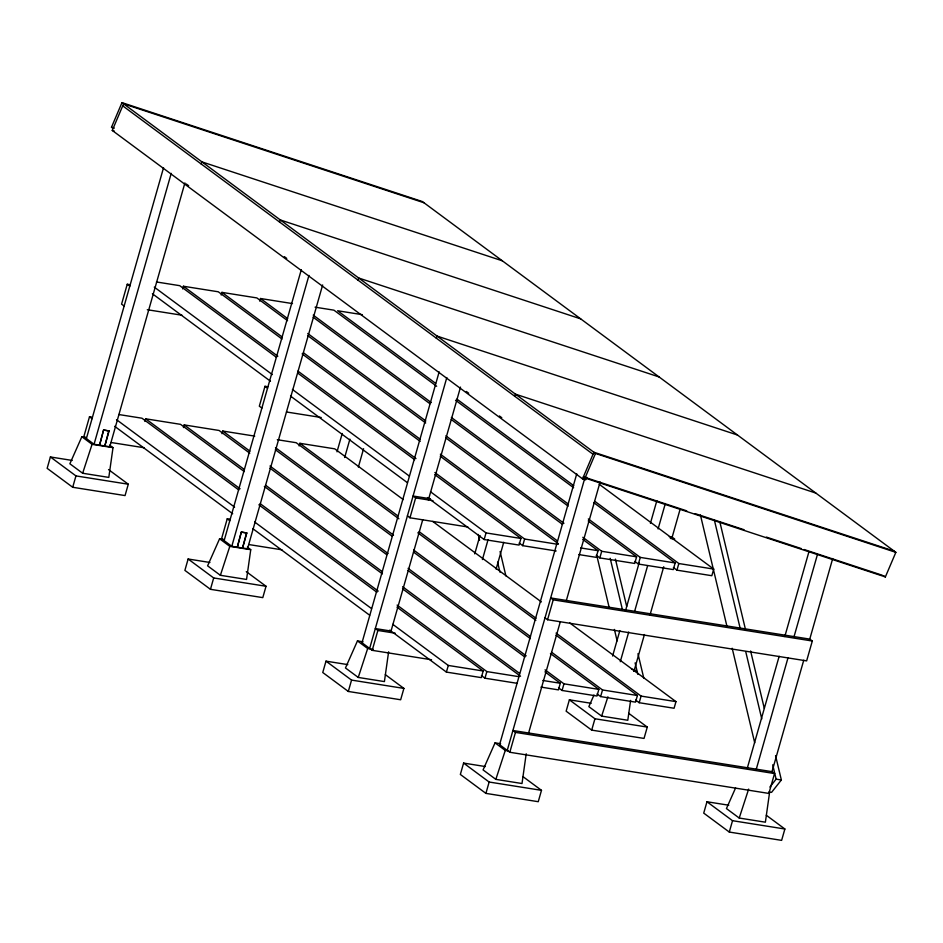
<?xml version="1.0" encoding="UTF-8"?>
<svg xmlns="http://www.w3.org/2000/svg" width="943" height="943" viewBox="0 0 943 943"><rect width="100%" height="100%" fill="white"/><g stroke="black" fill="none" stroke-linecap="round" stroke-linejoin="round"><path stroke-width="1.41" d="M109.6 445.12L113.007 447.642L108.81 477.406L82.642 473.245L69.865 463.779L81.852 436.739L86.037 437.411M247.337 547.164L250.744 549.686L246.547 579.45L220.379 575.301L207.601 565.824L219.589 538.783L223.774 539.455M388.61 651.825L384.414 681.589L358.246 677.439L345.468 667.962L357.456 640.922L363.043 641.818M526.206 753.763L522.009 783.527L495.841 779.366L483.064 769.901L495.051 742.86L500.627 743.744M630.596 700.413L627.802 720.263L601.634 716.102L588.845 706.637L593.984 695.05M769.582 792.426L765.386 822.19L739.218 818.041L726.44 808.564L735.575 787.971M72.198 460.432L50.392 456.966L47.15 468.329L72.705 487.272L125.054 495.582L128.283 484.219L108.539 469.59M92.379 417.266L89.491 416.806L83.821 436.68L94.052 444.259L109.753 446.758L184.911 182.918M130.134 284.715L127.246 284.256L121.576 304.141L124.134 306.027M86.379 438.578L163.552 167.689M72.705 487.272L75.947 475.909L50.392 456.966M94.052 444.259L171.213 173.371M103.6 429.937L99.534 445.285L103.6 429.937L109.082 430.963L104.767 446.11L108.834 430.774M144.88 421.45L145.635 418.798L180.526 424.338L244.284 471.571M182.636 288.9L183.39 286.248L218.281 291.788L282.04 339.032M183.437 427.568L184.191 424.916L219.082 430.468L249.777 453.206M221.192 295.029L221.947 292.377L256.838 297.917L287.544 320.655M221.994 433.697L222.748 431.045L254.74 436.126M259.749 301.147L260.504 298.507L292.495 303.587M209.935 562.476L188.128 559.01L184.887 570.374L210.454 589.316L262.791 597.626L266.032 586.263L246.276 571.635M230.127 519.31L227.228 518.85L221.57 538.736L231.789 546.303L247.49 548.802L322.647 284.963M267.883 386.76L264.983 386.3L259.325 406.185L261.883 408.083M210.454 589.316L213.684 577.953L188.128 559.01M224.128 540.622L301.288 269.733M231.789 546.303L308.95 275.415M241.337 531.993L237.282 547.329L241.337 531.993L246.83 533.007L242.516 548.154L246.571 532.819M299.108 445.945L299.862 443.304L334.753 448.844L403.239 499.578M337.005 451.827L342.226 433.474M344.666 457.508L349.9 439.155M358.364 467.068L363.585 448.703M347.802 664.615L325.995 661.149L322.754 672.512L348.321 691.455L400.657 699.765L403.899 688.402L385.31 674.634M439.155 371.872L361.994 642.761L372.214 650.34L431.552 659.77M348.321 691.455L351.55 680.092L325.995 661.149M369.656 648.442L446.817 377.554M372.214 650.34L377.872 630.454L375.326 628.557L391.239 631.091M467.869 526.984L409.969 517.79L415.639 497.904L413.081 496.018L430.444 498.776M390.991 631.185L422.735 519.723M428.358 499.979L460.514 387.101M474.742 553.871L479.975 535.518M396.991 607.151L483.181 671.003L481.295 677.628L446.404 672.088L448.29 665.452L392.795 624.349M434.747 474.6L520.937 538.453L519.051 545.078L484.16 539.537L486.046 532.913L430.55 491.798M482.415 559.553L488.038 539.785M496.101 569.112L503.739 542.284M516.941 683.286L484.961 678.206L486.847 671.581L397.121 605.1M556.158 550.971L522.717 545.667L524.603 539.031L434.876 472.561M485.397 766.553L463.591 763.087L460.349 774.451L485.904 793.381L538.253 801.703L541.482 790.34L522.894 776.572M576.751 473.81L499.578 744.699L509.809 752.266L768.887 793.428L774.545 773.555L771.999 771.657L512.909 730.495L515.467 732.393L774.545 773.555M485.904 793.381L489.146 782.03L463.591 763.087M507.251 750.38L584.813 478.077M509.809 752.266L515.467 732.393M547.565 619.728L553.223 599.842L550.665 597.945L809.754 639.106L812.312 641.004L806.642 660.89L547.565 619.728L545.007 617.83M528.575 733.124L560.331 621.661M566.354 600.502L600.113 481.979M544.948 671.876L560.295 683.251L558.409 689.875L540.964 687.105M582.703 539.337L598.051 550.7L596.165 557.337L578.719 554.555M550.441 653.511L598.852 689.38L596.966 696.005L562.075 690.465L563.961 683.828L545.066 669.836M588.208 520.972L636.608 556.83L634.722 563.454L599.831 557.914L601.717 551.29L582.821 537.286M591.178 703.289L569.372 699.824L566.142 711.187L591.697 730.118L644.034 738.428L647.275 727.077L628.686 713.297M555.946 635.146L637.409 695.498L635.523 702.134L600.632 696.582L602.518 689.958L551.749 652.344M593.701 502.607L675.164 562.959L673.278 569.584L638.387 564.044L640.273 557.407L588.326 518.921M612.608 656.01L619.846 630.596M625.48 610.828L639.154 562.818M650.422 523.282L656.858 500.686M591.697 730.118L594.939 718.755L569.372 699.824M620.282 661.691L628.722 632.034M634.757 610.864L647.629 565.67M658.084 528.952L665.334 503.538M633.967 671.251L644.423 634.533M650.057 614.765L663.731 566.755M671.781 538.512L680.221 508.855M569.702 622.91L675.966 701.627L674.08 708.252L639.189 702.712L641.075 696.087L556.064 633.107M599.194 484.242L713.721 569.077L711.835 575.713L676.944 570.161L678.83 563.537L594.998 501.44M728.774 805.216L706.967 801.762L703.726 813.114L729.293 832.056L781.629 840.366L784.871 829.003L766.282 815.235M747.386 767.838L779.166 656.281M784.8 636.513L808.929 551.785M729.293 832.056L732.522 820.693L706.967 801.762M756.262 769.276L788.042 657.719M794.077 636.537L817.404 554.637M771.963 771.775L803.742 660.218M809.377 640.45L832.704 558.551M82.642 473.245L92.072 444.318L81.852 436.739M220.379 575.301L229.809 546.362L219.589 538.783M358.246 677.439L367.676 648.501L357.456 640.922M495.841 779.366L505.271 750.439L495.051 742.86M601.634 716.102L607.917 696.818M739.218 818.041L748.648 789.102M113.113 128.413L111.498 127.222L121.977 102.634L422.334 201.543L895.85 552.35L885.371 576.939L585.014 478.03L583.399 476.828L686.775 510.87M586.782 477.288L585.674 479.881L582.538 478.844L112.264 130.44L123.592 103.836L423.949 202.745M201.118 163.917L201.979 161.901L502.324 260.81M279.493 221.982L280.354 219.967L580.711 318.875M357.88 280.059L358.741 278.032L659.086 376.952M436.255 338.124L437.116 336.109L737.473 435.018M514.642 396.19L515.503 394.174L815.848 493.083M582.538 478.844L593.878 452.239L894.235 551.148M585.014 478.03L595.493 453.442L121.977 102.634M769.889 787.028L776.124 779.142L772.706 764.82M775.547 755.614L781.358 779.979L771.563 792.368L768.946 791.955M156.467 281.969L179.724 285.67L276.547 357.397M315.056 307.17L333.952 310.176L436.668 386.265M362.336 314.679L337.618 310.754L435.619 383.353M147.297 309.717L182.034 315.233M286.483 411.985L321.221 417.501M118.712 414.519L141.969 418.209L238.779 489.936M277.301 439.709L296.196 442.715L398.913 518.815M103.848 430.126L109.082 430.963M110.991 442.491L144.279 447.772M92.072 444.318L113.007 447.642M669.271 536.72L672.159 537.18L674.716 539.066L670.379 538.382M415.639 497.904L433.002 500.674M486.046 532.913L520.937 538.453M524.603 539.031L558.044 544.347M580.605 547.93L598.051 550.7M601.717 551.29L636.608 556.83M640.273 557.407L675.164 562.959M678.83 563.537L713.721 569.077M75.947 475.909L128.283 484.219M241.597 532.182L246.83 533.007M248.728 544.535L282.016 549.828M229.809 546.362L250.744 549.686M553.223 599.842L812.312 641.004M213.684 577.953L266.032 586.263M631.504 669.259L634.403 669.719L636.961 671.616L634.061 671.157M377.872 630.454L395.247 633.213M367.676 648.501L373.263 649.385M448.29 665.452L483.181 671.003M486.847 671.581L518.827 676.661M542.85 680.481L560.295 683.251M563.961 683.828L598.852 689.38M602.518 689.958L637.409 695.498M641.075 696.087L675.966 701.627M351.55 680.092L403.899 688.402M594.939 718.755L647.275 727.077M776.124 779.142L781.358 779.979M505.271 750.439L508.065 750.876M489.146 782.03L541.482 790.34M732.522 820.693L784.871 829.003M111.498 127.222L114.292 128.142M112.264 130.44L114.351 131.124M595.493 453.442L895.85 552.35M695.156 513.629L744.051 529.73M766.411 537.097L801.326 548.59M804.131 549.521L882.353 575.277M883.756 575.737L885.371 576.939M122.731 105.852L593.017 454.255M186.29 183.991L188.659 185.747M284.362 256.649L286.731 258.406M466.337 391.463L468.695 393.219M499.413 415.969L501.782 417.725M456.872 399.101L573.757 485.692M455.563 400.268L573.627 487.731M673.396 567.545L676.944 570.161M313.229 315.127L431.293 402.59M451.367 417.466L568.252 504.057M313.111 317.166L429.996 403.757M451.249 419.505L568.134 506.096M634.839 561.415L638.387 564.044M260.504 298.507L287.662 318.616M307.736 333.492L425.8 420.955M445.874 435.831L563.938 523.294M307.607 335.531L425.67 422.994M445.744 437.87L562.629 524.461M596.282 555.286L599.831 557.914M221.947 292.377L282.157 336.981M303.41 352.729L420.295 439.32M440.369 454.196L557.254 540.787M302.114 353.896L420.177 441.359M440.251 456.235L558.315 543.698M183.39 286.248L277.843 356.23M297.917 371.094L415.981 458.569M297.799 373.133L414.684 459.736M519.169 543.038L522.717 545.667M154.275 287.12L272.35 374.595M292.413 389.459L409.297 476.05M152.389 293.744L270.452 381.22M290.527 396.084L407.411 482.686M427.485 497.55L484.16 539.537M127.246 284.256L129.804 286.153M264.983 386.3L267.541 388.198M432.754 521.444L541.376 601.917M407.411 515.892L409.969 517.79M299.862 443.304L397.863 515.904M419.105 531.64L535.989 618.243M417.808 532.807L535.872 620.282M635.641 700.083L639.189 702.712M275.474 447.666L393.537 535.141M413.612 550.005L530.496 636.608M275.356 449.717L392.241 536.308M413.494 552.056L530.379 638.647M597.084 693.965L600.632 696.582M222.748 431.045L249.907 451.167M269.981 466.031L388.044 553.506M408.107 568.37L526.182 655.845M269.851 468.082L386.736 554.673M407.989 570.421L524.874 657.012M558.527 687.836L562.075 690.465M184.191 424.916L244.402 469.531M265.655 485.28L382.54 571.871M402.614 586.735L519.499 673.337M264.358 486.447L382.422 573.91M402.496 588.786L520.56 676.249M145.635 418.798L240.088 488.769M260.162 503.645L378.226 591.108M258.853 504.811L376.917 592.275M481.413 675.589L484.961 678.206M116.519 419.67L234.595 507.134M254.657 522.009L371.542 608.6M114.633 426.295L232.697 513.758M252.771 528.634L369.656 615.225M389.73 630.101L446.404 672.088M89.491 416.806L92.049 418.692M227.228 518.85L229.786 520.736M719.874 522.045L745.489 629.523M750.616 651.012L764.278 708.334M714.299 519.782L740.255 628.686M745.724 651.613L761.779 718.955M700.413 514.984L727.053 626.753M732.181 648.242L754.718 742.825M615.414 559.105L626.682 606.396M637.963 653.676L643.763 678.041M610.18 558.28L622.474 609.862M635.11 662.882L637.845 674.339M596.978 556.346L609.272 607.929M614.4 629.417L617.123 640.886M500.096 551.537L505.896 575.902M497.586 562.169L499.979 572.201M478.231 534.445L479.598 540.186"/></g></svg>
